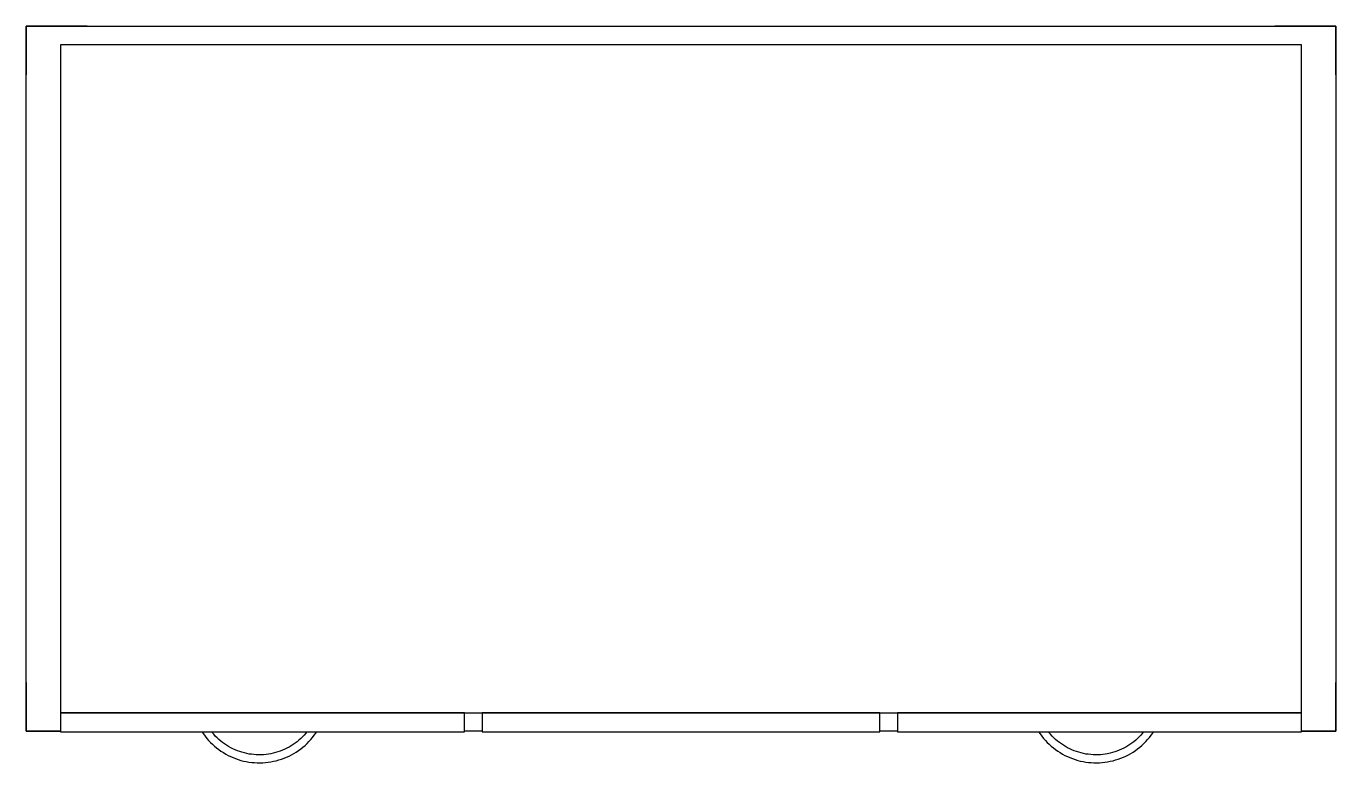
# Model space of a CAD drawing. Header units: millimetres. Extents: x -815 to 557, y -388 to 384.
import ezdxf

# ---------------------------------------------------------------- set-up
doc = ezdxf.new("R2010")
doc.units = ezdxf.units.MM
doc.layers.add('IKE140033-T1', color=255, linetype='Continuous')
doc.layers.add('IKE140033-T2', color=253, linetype='Continuous')

msp = doc.modelspace()

# ---------------------------------------------------------------- linework, layer by layer
at = {"layer": 'IKE140033-T1'}
for p, q in [((-751.6, 384), (-815.4, 384)), ((-815.4, 384), (-815.4, 332.9)), ((-815.4, -354.7), (-815.4, 384)), ((-815.4, 384), (556.5, 384)), ((556.5, 384), (492.7, 384)), ((556.5, 332.9), (556.5, 384)), ((556.5, 384), (556.5, -354.7)), ((520.5, 364.6), (-779.5, 364.6)), ((-779.5, 364.6), (-779.5, -335.4)), ((520.5, -335.4), (520.5, 364.6)), ((-815.4, -303.6), (-815.4, -354.7)), ((556.5, -354.7), (556.5, -303.6)), ((-779.5, -335.4), (520.5, -335.4)), ((-356.1, -335.4), (-779.5, -335.4)), ((-779.5, -335.4), (-779.5, -355.4)), ((-356.1, -355.4), (-356.1, -335.4)), ((78.7, -335.4), (-337.6, -335.4)), ((-337.6, -335.4), (-337.6, -355.4)), ((78.7, -355.4), (78.7, -335.4)), ((520.5, -335.4), (97.2, -335.4)), ((97.2, -335.4), (97.2, -355.4)), ((520.5, -355.4), (520.5, -335.4)), ((-815.4, -354.7), (-779.5, -354.7)), ((-779.5, -354.7), (-815.4, -354.7)), ((-779.5, -355.4), (-356.1, -355.4)), ((-337.6, -354.7), (-356.1, -354.7)), ((-337.6, -355.4), (78.7, -355.4)), ((97.2, -354.7), (78.7, -354.7)), ((97.2, -355.4), (520.5, -355.4)), ((520.5, -354.7), (556.5, -354.7)), ((556.5, -354.7), (520.5, -354.7))]:
    msp.add_line(p, q, dxfattribs=at)
at = {"layer": 'IKE140033-T2'}
for points in [[(-631.5, -355.4), (-629.8, -357.7), (-628.1, -360), (-626.3, -362.3), (-624.4, -364.4), (-622.4, -366.5), (-620.4, -368.5), (-618.2, -370.5), (-616, -372.3), (-613.7, -374), (-611.4, -375.7), (-608.9, -377.2), (-606.4, -378.7), (-603.9, -380.1), (-601.3, -381.3), (-598.7, -382.5), (-596, -383.5), (-593.3, -384.4), (-590.5, -385.3), (-587.7, -386), (-584.9, -386.6), (-582.1, -387.1), (-579.2, -387.5), (-576.4, -387.7), (-573.5, -387.9), (-570.6, -387.9), (-567.7, -387.8), (-564.9, -387.6), (-562, -387.3), (-559.1, -386.9), (-556.3, -386.3), (-553.5, -385.7), (-550.7, -384.9), (-548, -384), (-545.3, -383.1), (-542.6, -382), (-540, -380.8), (-537.4, -379.5), (-534.9, -378.1), (-532.5, -376.6), (-530.1, -375), (-527.8, -373.3), (-525.5, -371.5), (-523.3, -369.6), (-521.2, -367.7), (-519.2, -365.6), (-517.2, -363.5), (-515.4, -361.3), (-513.6, -359), (-511.9, -356.7), (-511, -355.4)], [(-521.3, -355.4), (-522.6, -356.9), (-524.2, -358.8), (-526, -360.7), (-527.8, -362.4), (-529.7, -364.1), (-531.7, -365.8), (-533.7, -367.3), (-535.8, -368.8), (-537.9, -370.1), (-540.1, -371.4), (-542.4, -372.6), (-544.6, -373.7), (-547, -374.8), (-549.4, -375.7), (-551.8, -376.5), (-554.2, -377.2), (-556.7, -377.9), (-559.2, -378.4), (-561.7, -378.8), (-564.2, -379.2), (-566.7, -379.4), (-569.3, -379.5), (-571.8, -379.6), (-574.4, -379.5), (-576.9, -379.3), (-579.4, -379), (-581.9, -378.7), (-584.4, -378.2), (-586.9, -377.6), (-589.4, -376.9), (-591.8, -376.2), (-594.2, -375.3), (-596.5, -374.3), (-598.9, -373.3), (-601.1, -372.1), (-603.4, -370.9), (-605.5, -369.5), (-607.6, -368.1), (-609.7, -366.6), (-611.7, -365.1), (-613.6, -363.4), (-615.5, -361.7), (-617.3, -359.9), (-619, -358), (-620.6, -356), (-621.2, -355.4)], [(245.2, -355.4), (246.8, -357.7), (248.6, -360), (250.4, -362.3), (252.3, -364.4), (254.2, -366.5), (256.3, -368.5), (258.5, -370.5), (260.7, -372.3), (263, -374), (265.3, -375.7), (267.7, -377.2), (270.2, -378.7), (272.8, -380.1), (275.3, -381.3), (278, -382.5), (280.7, -383.5), (283.4, -384.4), (286.2, -385.3), (288.9, -386), (291.8, -386.6), (294.6, -387.1), (297.4, -387.5), (300.3, -387.7), (303.2, -387.9), (306.1, -387.9), (308.9, -387.8), (311.8, -387.6), (314.7, -387.3), (317.5, -386.9), (320.3, -386.3), (323.2, -385.7), (325.9, -384.9), (328.7, -384), (331.4, -383.1), (334, -382), (336.7, -380.8), (339.2, -379.5), (341.7, -378.1), (344.2, -376.6), (346.6, -375), (348.9, -373.3), (351.2, -371.5), (353.4, -369.6), (355.5, -367.7), (357.5, -365.6), (359.4, -363.5), (361.3, -361.3), (363.1, -359), (364.7, -356.7), (365.6, -355.4)], [(355.4, -355.4), (354.1, -356.9), (352.4, -358.8), (350.7, -360.7), (348.9, -362.4), (347, -364.1), (345, -365.8), (343, -367.3), (340.9, -368.8), (338.7, -370.1), (336.6, -371.4), (334.3, -372.6), (332, -373.7), (329.7, -374.8), (327.3, -375.7), (324.9, -376.5), (322.5, -377.2), (320, -377.9), (317.5, -378.4), (315, -378.8), (312.5, -379.2), (309.9, -379.4), (307.4, -379.5), (304.9, -379.6), (302.3, -379.5), (299.8, -379.3), (297.2, -379), (294.7, -378.7), (292.2, -378.2), (289.7, -377.6), (287.3, -376.9), (284.9, -376.2), (282.5, -375.3), (280.1, -374.3), (277.8, -373.3), (275.5, -372.1), (273.3, -370.9), (271.1, -369.5), (269, -368.1), (267, -366.6), (265, -365.1), (263, -363.4), (261.2, -361.7), (259.4, -359.9), (257.7, -358), (256, -356), (255.5, -355.4)]]:
    msp.add_lwpolyline(points, dxfattribs=at)

doc.saveas('drawing.dxf')
